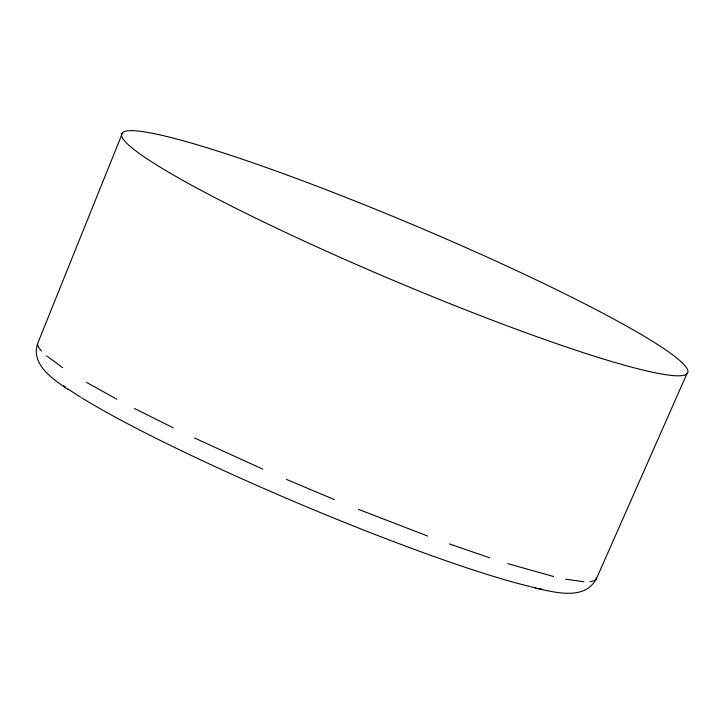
<?xml version="1.0" encoding="UTF-8"?>
<svg xmlns="http://www.w3.org/2000/svg" width="724" height="724" viewBox="0 0 724 724"><rect width="100%" height="100%" fill="white"/><g stroke="black" fill="none" stroke-linecap="round" stroke-linejoin="round"><path stroke-width="1.09" d="M596.332 577.39L596.304 578.983C584.214 601.065 554.466 592.069 535.045 588.069M122.655 132.519L37.458 343.991C31.023 364.905 53.214 379.24 67.766 389.313M686.804 373.964A307.184 29.44 22.9 0 1 241.744 211.254A307.184 29.44 22.9 0 1 285.636 174.502A307.184 29.44 22.9 0 1 686.804 373.964L596.304 578.983L594.196 580.802L590.033 581.734M583.843 581.77L565.607 579.164M553.688 576.539L507.841 563.643M489.569 557.77L449.342 543.923M427.685 536.059L358.452 509.352M334.533 499.651L286.487 479.442M262.703 469.098L194.484 437.993M173.335 427.866L134.374 408.417M116.863 399.232L86.391 382.308M62.735 367.711L46.598 355.864M41.503 351.077L38.453 347.113L37.458 343.991M542.014 589.209A283.582 27.177 22.9 0 1 538.149 588.404M536.14 587.969A283.582 27.177 22.9 0 1 530.864 586.757M529.859 586.512A283.582 27.177 22.9 0 1 81.957 397.992M80.952 397.367A283.582 27.177 22.9 0 1 68.137 389.023M65.622 387.268A283.582 27.177 22.9 0 1 63.278 385.575"/></g></svg>
